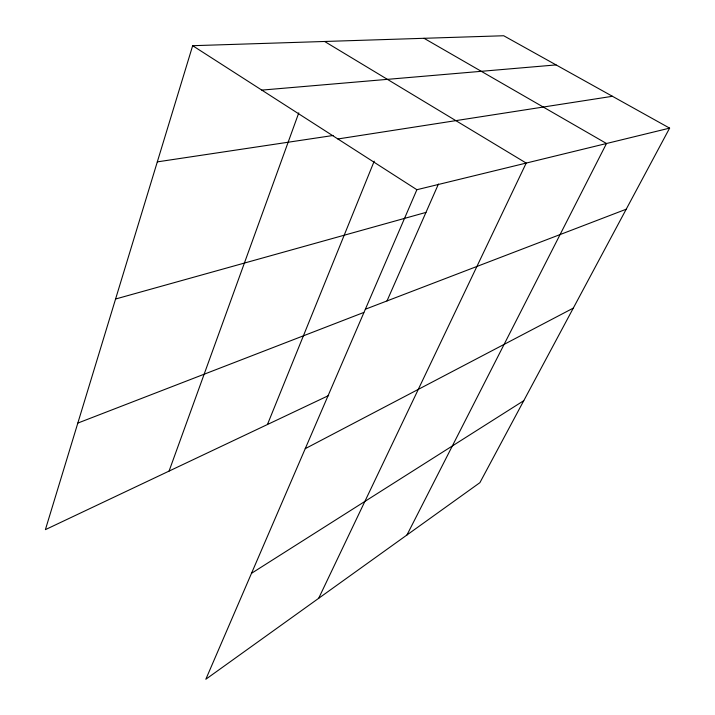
<?xml version="1.0" encoding="UTF-8"?>
<svg xmlns="http://www.w3.org/2000/svg" width="715" height="715" viewBox="0 0 715 715"><rect width="100%" height="100%" fill="white"/><g stroke="black" fill="none" stroke-linecap="round" stroke-linejoin="round"><path stroke-width="1.07" d="M669.606 128.128L416.881 189.716L205.831 679.25L479.89 482.67L669.606 128.128L503.709 35.75L192.666 45.697L45.394 529.645L328.668 395.529M169.062 471.096L298.781 112.845M267.437 424.513L374.204 161.179M386.985 300.952L438.447 184.032M318.667 598.312L526.204 163.074L324.619 41.479M406.969 534.972L606.499 143.501L424.031 38.297M251.501 573.314L523.764 400.677M305.233 448.671L573.305 308.102M77.819 423.083L363.774 312.464M365.356 309.229L626.224 209.209M115.58 299.013L425.952 212.409M337.873 138.969L612.433 96.293M157.309 161.876L333.119 135.484M261.806 90.108L556.082 64.913M192.666 45.697L416.881 189.716"/></g></svg>
